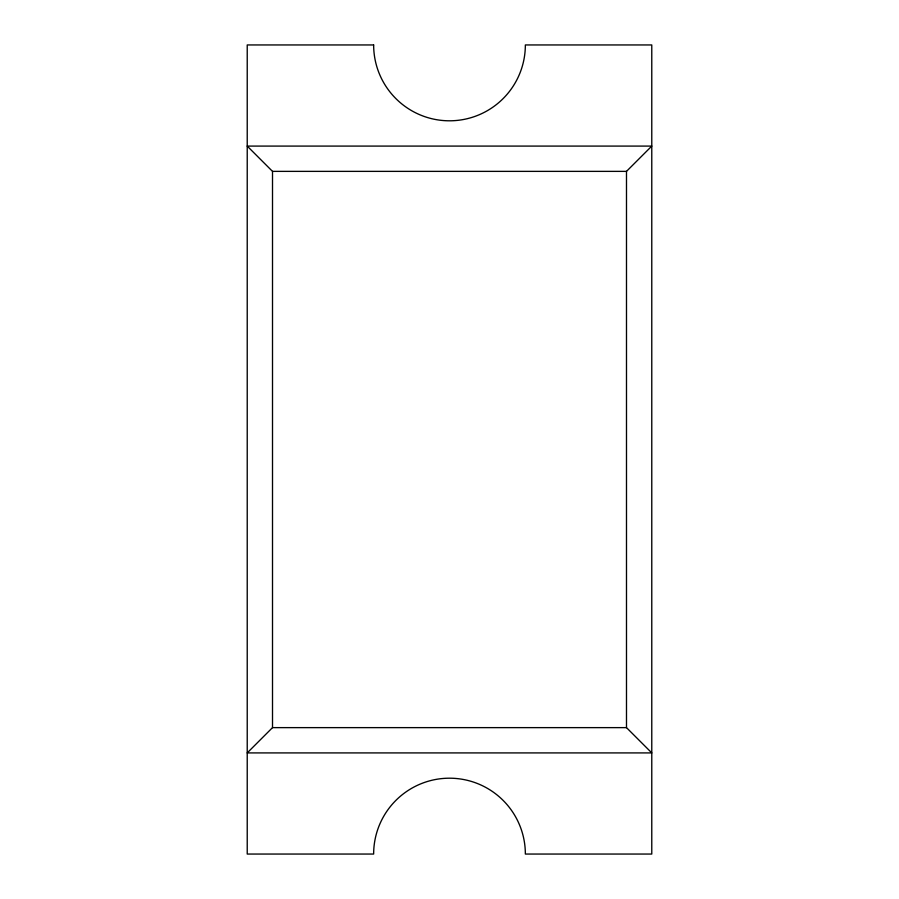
<?xml version="1.0" encoding="UTF-8"?>
<svg xmlns="http://www.w3.org/2000/svg" width="899" height="899" viewBox="0 0 899 899"><rect width="100%" height="100%" fill="white"/><g stroke="black" fill="none" stroke-linecap="round" stroke-linejoin="round"><path stroke-width="1.35" d="M626.491 171.372L651.775 146.088L247.225 146.088L272.509 171.372L272.509 727.628L247.225 752.913L651.775 752.913L626.491 727.628L626.491 171.372L272.509 171.372M272.509 727.628L626.491 727.628M373.647 44.95L247.225 44.95L247.225 854.05L373.647 854.05A75.853 75.853 0 0 1 449.5 778.197A75.853 75.853 0 0 1 525.353 854.05L651.775 854.05L651.775 44.95L525.353 44.95A75.853 75.853 0 0 1 449.5 120.803A75.853 75.853 0 0 1 373.647 44.95"/></g></svg>
